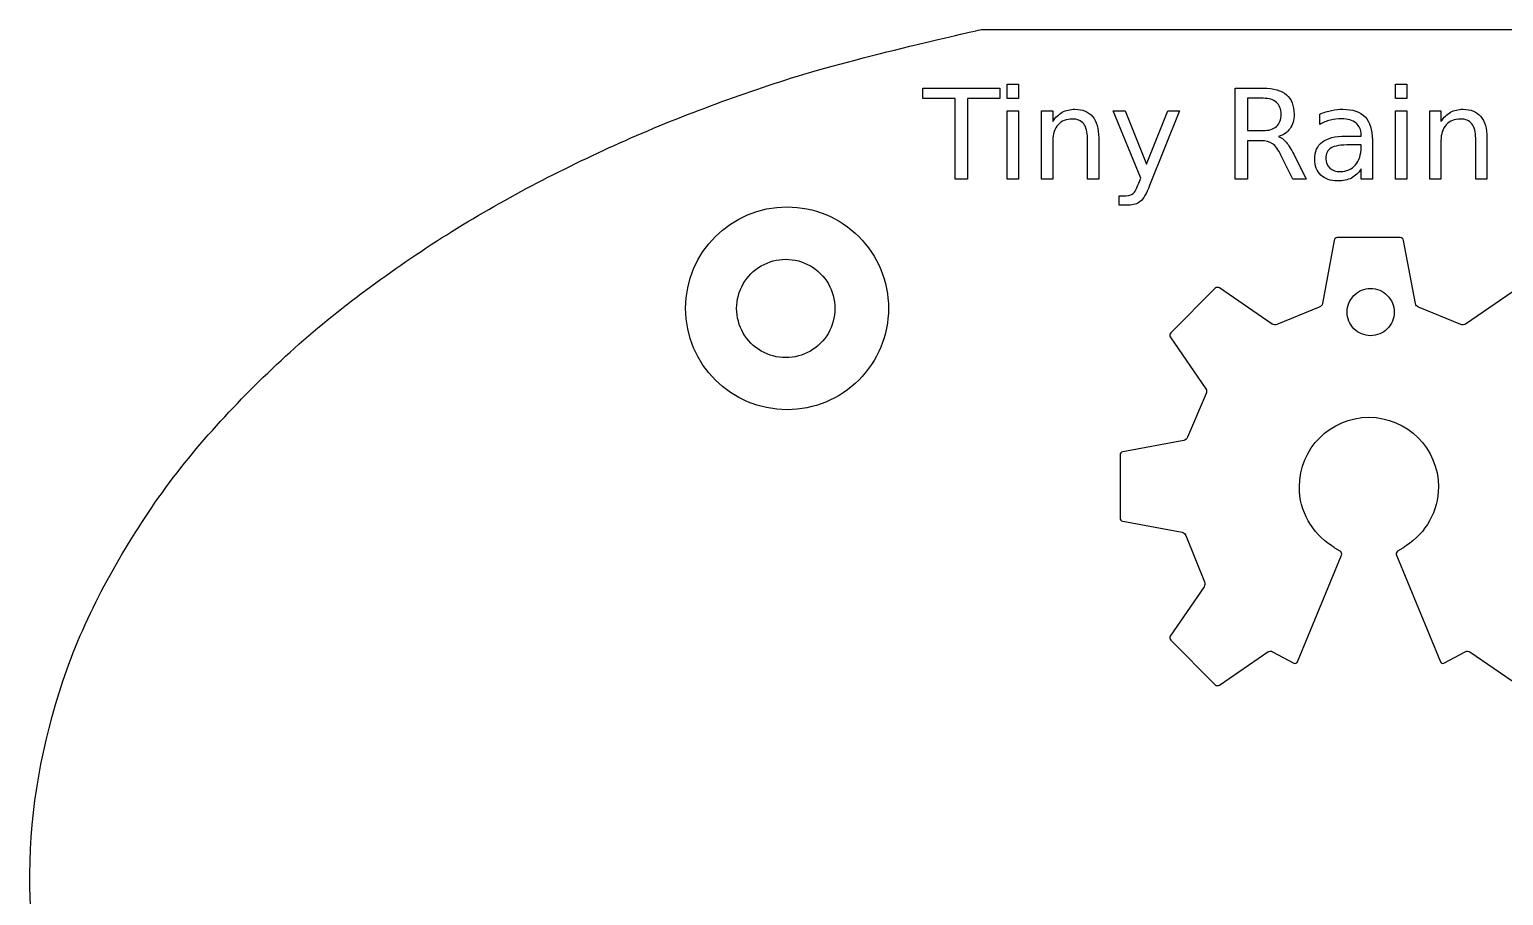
# Model space of a CAD drawing. Extents: x 5 to 209, y 0 to 44.
# Drawn here: x 141.16 to 178.65, y 22.07 to 44.1 of the extents above; entities that cross this region are included whole.
import ezdxf

# ---------------------------------------------------------------- set-up
doc = ezdxf.new("R2010")
doc.units = 0
doc.layers.get('0').update_dxf_attribs({"linetype": 'CONTINUOUS'})

msp = doc.modelspace()

# ---------------------------------------------------------------- linework, layer by layer
at = {"color": 7}
for p, q in [((165.370958, 44.095133), (184.970958, 44.095133)), ((165.370958, 44.095133), (165.370958, 44.095133)), ((163.878431, 42.603038), (165.836451, 42.603038)), ((163.878431, 42.339488), (163.878431, 42.603038)), ((165.836451, 42.603038), (165.836451, 42.339488)), ((166.028691, 42.700706), (166.313941, 42.700706)), ((166.028691, 42.339488), (166.028691, 42.700706)), ((166.313941, 42.700706), (166.313941, 42.339488)), ((171.826781, 40.28845), (171.826781, 42.603038)), ((171.826781, 42.603038), (172.533711, 42.603038)), ((175.900951, 42.700706), (176.186201, 42.700706)), ((175.900951, 42.339488), (175.900951, 42.700706)), ((176.186201, 42.700706), (176.186201, 42.339488)), ((164.700081, 42.339488), (163.878431, 42.339488)), ((164.700081, 40.288451), (164.700081, 42.339488)), ((165.836451, 42.339488), (165.014791, 42.339488)), ((165.014791, 42.339488), (165.014791, 40.288451)), ((166.313941, 42.339488), (166.028691, 42.339488)), ((166.028691, 42.024779), (166.313941, 42.024779)), ((166.028691, 40.288451), (166.028691, 42.024779)), ((166.313941, 42.024779), (166.313941, 40.288451)), ((166.898421, 40.288451), (166.898421, 42.024779)), ((166.898421, 42.024779), (167.185221, 42.024779)), ((167.185221, 42.024779), (167.185221, 41.755028)), ((169.422321, 40.316356), (168.720031, 42.024779)), ((168.720031, 42.024779), (169.022341, 42.024779)), ((169.022341, 42.024779), (169.564941, 40.666722)), ((169.564941, 40.666722), (170.107551, 42.024779)), ((170.409851, 42.024779), (169.647111, 40.12722)), ((170.107551, 42.024779), (170.409851, 42.024779)), ((172.139941, 42.345689), (172.139941, 41.524034)), ((172.533711, 42.345689), (172.139941, 42.345689)), ((176.186201, 42.339488), (175.900951, 42.339488)), ((175.900951, 42.024779), (176.186201, 42.024779)), ((175.900951, 40.288451), (175.900951, 42.024779)), ((176.186201, 42.024779), (176.186201, 40.288451)), ((176.770691, 40.288451), (176.770691, 42.024779)), ((176.770691, 42.024779), (177.057491, 42.024779)), ((177.057491, 42.024779), (177.057491, 41.755028)), ((173.972391, 41.682163), (173.972391, 41.945713)), ((167.185221, 41.269786), (167.185221, 40.288451)), ((168.067321, 40.288451), (168.067321, 41.327147)), ((168.352571, 41.336449), (168.352571, 40.288451)), ((168.352591, 41.336449), (168.352571, 41.336449)), ((172.139941, 41.524034), (172.533711, 41.524034)), ((172.481001, 41.266685), (172.139941, 41.266685)), ((172.139941, 41.266685), (172.139941, 40.28845)), ((172.924391, 41.373656), (172.924391, 41.373656)), ((174.626611, 41.384508), (175.026591, 41.384508)), ((175.026591, 41.384508), (175.026591, 41.412413)), ((175.311841, 41.279088), (175.311841, 40.288451)), ((175.311841, 41.279088), (175.311841, 41.279088)), ((177.057491, 41.269786), (177.057491, 40.288451)), ((177.939591, 40.288451), (177.939591, 41.327147)), ((178.224841, 41.336449), (178.224841, 40.288451)), ((178.224861, 41.336449), (178.224841, 41.336449)), ((173.293361, 40.288451), (172.997251, 40.882213)), ((173.311961, 40.92097), (173.629771, 40.288451)), ((174.742861, 41.161265), (174.742881, 41.161266)), ((175.026571, 41.161265), (174.742861, 41.161265)), ((175.026571, 41.097703), (175.026571, 41.161265)), ((175.026591, 40.288451), (175.026591, 40.552)), ((165.014791, 40.288451), (164.700081, 40.288451)), ((166.313941, 40.288451), (166.028691, 40.288451)), ((167.185221, 40.288451), (166.898421, 40.288451)), ((168.352571, 40.288451), (168.067321, 40.288451)), ((169.371121, 40.186132), (169.422321, 40.316356)), ((169.647111, 40.12722), (169.647071, 40.12722)), ((172.139941, 40.28845), (171.826781, 40.28845)), ((173.629771, 40.288451), (173.293361, 40.288451)), ((175.311841, 40.288451), (175.026591, 40.288451)), ((176.186201, 40.288451), (175.900951, 40.288451)), ((177.057491, 40.288451), (176.770691, 40.288451)), ((178.224841, 40.288451), (177.939591, 40.288451)), ((168.876571, 39.628026), (168.876571, 39.866771)), ((168.876571, 39.866771), (169.044011, 39.866771)), ((169.104471, 39.628026), (168.876571, 39.628026)), ((174.340946, 38.732526), (174.041886, 37.125146)), ((176.023386, 38.801446), (174.423846, 38.801446)), ((176.405836, 37.125153), (176.106286, 38.732526)), ((171.314586, 37.513535), (170.183556, 36.382612)), ((172.764356, 36.6019), (171.421986, 37.523435)), ((179.025576, 37.523443), (177.683156, 36.601914)), ((161.645958, 37.000106), (161.645958, 37.000106)), ((173.962486, 37.034206), (172.885066, 36.5932)), ((175.868546, 36.9082), (175.868546, 36.9082)), ((177.562436, 36.593214), (176.485236, 37.034213)), ((170.173556, 36.275221), (171.079126, 34.955511)), ((171.086126, 34.835357), (170.609656, 33.724002)), ((170.517656, 33.644872), (168.963706, 33.355877)), ((168.894806, 33.272867), (168.894886, 31.673429)), ((168.963786, 31.590419), (170.479676, 31.308327)), ((170.569676, 31.228637), (171.042926, 30.046476)), ((174.493896, 30.824854), (174.357856, 30.908134)), ((176.090926, 30.908134), (175.954876, 30.824854)), ((173.405996, 28.015464), (174.526796, 30.723608)), ((175.921976, 30.723608), (177.042706, 28.015367)), ((171.034926, 29.925757), (170.173896, 28.670991)), ((170.183896, 28.563505), (171.315006, 27.432583)), ((171.422386, 27.422683), (172.654946, 28.268677)), ((172.773116, 28.272777), (173.316696, 27.982554)), ((177.132006, 27.982467), (177.675586, 28.272656)), ((177.793756, 28.268556), (179.026406, 27.422561))]:
    msp.add_line(p, q, dxfattribs=at)
at = {"color": 1}
msp.add_line((163.006906, 37.004382), (163.006906, 37.004382), dxfattribs=at)
at = {"color": 7}
for points in [[(160.543478, 42.861335), (162.126358, 43.364341), (165.370958, 44.095133), (165.370958, 44.095133)], [(155.889788, 41.082251), (157.398668, 41.775984), (158.960748, 42.358378), (160.543478, 42.861335)], [(172.533711, 42.603038), (172.798298, 42.603038), (172.995704, 42.547744), (173.125931, 42.437156)], [(173.125931, 42.437156), (173.256151, 42.326569), (173.321261, 42.159654), (173.321261, 41.936412)], [(167.185221, 41.755028), (167.253434, 41.859414), (167.333534, 41.937445), (167.425521, 41.989122)], [(167.425521, 41.989122), (167.518541, 42.040799), (167.625511, 42.066637), (167.746431, 42.066637)], [(167.746431, 42.066637), (167.945904, 42.066637), (168.096801, 42.004625), (168.199121, 41.880602)], [(172.874781, 42.24182), (172.798301, 42.311066), (172.684611, 42.345689), (172.533711, 42.345689)], [(172.991051, 41.936412), (172.991051, 42.071804), (172.952294, 42.173607), (172.874781, 42.24182)], [(173.972391, 41.945713), (174.076778, 41.986021), (174.178061, 42.015993), (174.276241, 42.03563)], [(174.276241, 42.03563), (174.374428, 42.056301), (174.470031, 42.066636), (174.563051, 42.066636)], [(174.563051, 42.066636), (174.814198, 42.066636), (175.001781, 42.001524), (175.125801, 41.871299)], [(177.057491, 41.755028), (177.125704, 41.859414), (177.205801, 41.937445), (177.297781, 41.989122)], [(177.297781, 41.989122), (177.390801, 42.040799), (177.497774, 42.066637), (177.618701, 42.066637)], [(177.618701, 42.066637), (177.818168, 42.066637), (177.969061, 42.004625), (178.071381, 41.880602)], [(167.318551, 41.671312), (167.229664, 41.573127), (167.185221, 41.439285), (167.185221, 41.269786)], [(167.682871, 41.81859), (167.528871, 41.81859), (167.407431, 41.769497), (167.318551, 41.671312)], [(167.971221, 41.696117), (167.907154, 41.777765), (167.811038, 41.81859), (167.682871, 41.81859)], [(168.067321, 41.327147), (168.067321, 41.491478), (168.035288, 41.614468), (167.971221, 41.696117)], [(168.199121, 41.880602), (168.301434, 41.757612), (168.352591, 41.576228), (168.352591, 41.336449)], [(172.533711, 41.524034), (172.684611, 41.524034), (172.798301, 41.558657), (172.874781, 41.627904)], [(172.874781, 41.627904), (172.952294, 41.698184), (172.991051, 41.80102), (172.991051, 41.936412)], [(173.321261, 41.936412), (173.321261, 41.790684), (173.287154, 41.669761), (173.218941, 41.573643)], [(174.243691, 41.789134), (174.149638, 41.765362), (174.059204, 41.729706), (173.972391, 41.682163)], [(174.533591, 41.824791), (174.434371, 41.824791), (174.337738, 41.812905), (174.243691, 41.789134)], [(174.896361, 41.71627), (174.810581, 41.788617), (174.689658, 41.824791), (174.533591, 41.824791)], [(175.026591, 41.412413), (175.026591, 41.543671), (174.983181, 41.644957), (174.896361, 41.71627)], [(175.125801, 41.871299), (175.249828, 41.741075), (175.311841, 41.543671), (175.311841, 41.279088)], [(177.190811, 41.671312), (177.101931, 41.573127), (177.057491, 41.439285), (177.057491, 41.269786)], [(177.555131, 41.81859), (177.401138, 41.81859), (177.279698, 41.769497), (177.190811, 41.671312)], [(177.843491, 41.696117), (177.779424, 41.777765), (177.683304, 41.81859), (177.555131, 41.81859)], [(177.939591, 41.327147), (177.939591, 41.491478), (177.907558, 41.614468), (177.843491, 41.696117)], [(178.071381, 41.880602), (178.173701, 41.757612), (178.224861, 41.576228), (178.224861, 41.336449)], [(172.774011, 41.190721), (172.702698, 41.241364), (172.605028, 41.266685), (172.481001, 41.266685)], [(173.218941, 41.573643), (173.151768, 41.477525), (173.053584, 41.410862), (172.924391, 41.373656)], [(172.924391, 41.373656), (172.991571, 41.350918), (173.056684, 41.302342), (173.119731, 41.227928)], [(173.845261, 40.793846), (173.845261, 40.989183), (173.910374, 41.136461), (174.040601, 41.23568)], [(174.040601, 41.23568), (174.171861, 41.334898), (174.367198, 41.384508), (174.626611, 41.384508)], [(151.511398, 38.708832), (152.904178, 39.61221), (154.381468, 40.388778), (155.889788, 41.082251)], [(172.997251, 40.882213), (172.920771, 41.037242), (172.846358, 41.140078), (172.774011, 41.190721)], [(173.119731, 41.227928), (173.183798, 41.153514), (173.247874, 41.051195), (173.311961, 40.92097)], [(174.263841, 41.082201), (174.174961, 41.029491), (174.130521, 40.939574), (174.130521, 40.81245)], [(174.742881, 41.161266), (174.512408, 41.161266), (174.352728, 41.134911), (174.263841, 41.082201)], [(174.882391, 40.649669), (174.978511, 40.762323), (175.026571, 40.911668), (175.026571, 41.097703)], [(174.001841, 40.39232), (173.897454, 40.492573), (173.845261, 40.626415), (173.845261, 40.793846)], [(174.130521, 40.81245), (174.130521, 40.711164), (174.163588, 40.630549), (174.229721, 40.570604)], [(174.229721, 40.570604), (174.296894, 40.511693), (174.387844, 40.482237), (174.502571, 40.482237)], [(174.502571, 40.482237), (174.660698, 40.482237), (174.787304, 40.538047), (174.882391, 40.649669)], [(175.026591, 40.552), (174.961458, 40.44658), (174.880324, 40.368549), (174.783191, 40.317906)], [(169.226941, 39.922582), (169.270341, 39.959788), (169.318401, 40.047638), (169.371121, 40.186132)], [(169.647071, 40.12722), (169.566458, 39.920514), (169.487908, 39.785639), (169.411421, 39.722594)], [(174.426621, 40.243492), (174.248854, 40.243492), (174.107261, 40.293102), (174.001841, 40.39232)], [(174.783191, 40.317906), (174.686038, 40.268297), (174.567181, 40.243492), (174.426621, 40.243492)], [(169.044011, 39.866771), (169.122558, 39.866771), (169.183534, 39.885374), (169.226941, 39.922582)], [(169.411421, 39.722594), (169.334941, 39.659548), (169.232624, 39.628026), (169.104471, 39.628026)], [(147.559698, 35.679333), (148.772008, 36.81299), (150.118888, 37.80563), (151.511398, 38.708832)], [(174.423846, 38.801446), (174.385446, 38.801446), (174.348146, 38.770436), (174.340946, 38.732526)], [(176.106286, 38.732526), (176.099286, 38.770436), (176.061986, 38.801446), (176.023386, 38.801446)], [(159.770958, 38.082638), (160.15771, 38.305929), (160.634207, 38.305929), (161.020958, 38.082638)], [(159.145958, 37.000106), (159.145958, 37.446688), (159.384207, 37.859347), (159.770958, 38.082638)], [(161.020958, 38.082638), (161.407709, 37.859347), (161.645958, 37.446688), (161.645958, 37.000106)], [(171.421986, 37.523435), (171.390086, 37.545275), (171.341786, 37.540835), (171.314586, 37.513535)], [(174.844896, 37.332209), (174.957351, 37.444663), (175.109872, 37.507838), (175.268906, 37.507838)], [(175.268906, 37.507838), (175.42794, 37.507838), (175.580461, 37.444663), (175.692915, 37.332209)], [(174.041886, 37.125146), (174.034886, 37.087236), (173.999086, 37.046306), (173.962486, 37.034206)], [(174.669266, 36.9082), (174.669266, 37.067234), (174.732442, 37.219755), (174.844896, 37.332209)], [(175.692915, 37.332209), (175.80537, 37.219755), (175.868546, 37.067234), (175.868546, 36.9082)], [(176.485236, 37.034213), (176.448736, 37.046313), (176.413036, 37.087243), (176.405836, 37.125153)], [(159.770958, 35.917574), (159.384207, 36.140865), (159.145958, 36.553524), (159.145958, 37.000106)], [(161.645958, 37.000106), (161.645958, 36.553524), (161.407709, 36.140865), (161.020958, 35.917574)], [(174.844896, 36.484192), (174.732442, 36.596645), (174.669266, 36.749166), (174.669266, 36.9082)], [(175.868546, 36.9082), (175.868546, 36.749166), (175.80537, 36.596645), (175.692915, 36.484192)], [(170.183556, 36.382612), (170.156256, 36.355292), (170.151756, 36.306982), (170.173556, 36.275221)], [(172.885066, 36.5932), (172.850566, 36.57618), (172.795966, 36.58006), (172.764356, 36.6019)], [(175.268906, 36.308563), (175.109872, 36.308562), (174.957351, 36.371738), (174.844896, 36.484192)], [(175.692915, 36.484192), (175.580461, 36.371738), (175.42794, 36.308562), (175.268906, 36.308563)], [(177.683156, 36.601914), (177.651356, 36.580074), (177.596956, 36.576204), (177.562436, 36.593214)], [(144.275009, 31.942455), (145.207499, 33.313895), (146.348378, 34.546599), (147.559698, 35.679333)], [(161.020958, 35.917574), (160.634207, 35.694283), (160.15771, 35.694283), (159.770958, 35.917574)], [(171.079126, 34.955511), (171.100826, 34.923551), (171.104226, 34.869671), (171.086126, 34.835357)], [(173.455446, 32.463989), (173.455446, 33.440915), (174.247466, 34.232836), (175.224296, 34.232836)], [(175.224296, 34.232836), (176.201126, 34.232836), (176.993036, 33.440915), (176.993036, 32.463989)], [(170.609656, 33.724002), (170.597056, 33.687512), (170.555756, 33.651962), (170.517656, 33.644872)], [(168.963706, 33.355877), (168.925806, 33.348677), (168.894806, 33.311457), (168.894806, 33.272867)], [(174.271756, 30.974024), (173.781026, 31.288259), (173.455446, 31.837979), (173.455446, 32.463989)], [(176.993036, 32.463989), (176.993036, 31.837979), (176.667556, 31.288259), (176.176726, 30.974024)], [(142.010619, 27.51954), (142.534099, 29.090928), (143.343719, 30.572784), (144.275009, 31.942455)], [(168.894886, 31.673429), (168.894886, 31.634859), (168.925986, 31.597329), (168.963786, 31.590419)], [(170.479676, 31.308327), (170.517576, 31.301427), (170.558076, 31.265397), (170.569676, 31.228637)], [(174.357856, 30.908134), (174.332756, 30.923454), (174.298556, 30.949824), (174.271756, 30.974024)], [(174.526796, 30.723608), (174.541696, 30.759258), (174.526796, 30.804708), (174.493896, 30.824854)], [(175.954876, 30.824854), (175.922176, 30.804734), (175.907276, 30.759244), (175.921976, 30.723608)], [(176.176726, 30.974024), (176.150226, 30.949814), (176.115926, 30.923454), (176.090926, 30.908134)], [(171.042926, 30.046476), (171.059826, 30.011786), (171.055826, 29.957516), (171.034926, 29.925757)], [(170.173896, 28.670991), (170.152196, 28.639221), (170.156596, 28.590831), (170.183896, 28.563505)], [(172.654946, 28.268677), (172.686646, 28.290417), (172.739946, 28.292107), (172.773116, 28.272777)], [(177.675586, 28.272656), (177.708786, 28.292036), (177.761886, 28.290436), (177.793756, 28.268556)], [(173.316696, 27.982554), (173.351196, 27.964974), (173.391296, 27.979754), (173.405996, 28.015464)], [(177.042706, 28.015367), (177.057406, 27.979717), (177.097606, 27.964977), (177.132006, 27.982467)], [(141.171159, 22.628258), (141.179159, 24.282502), (141.487779, 25.950073), (142.010619, 27.51954)], [(171.315006, 27.432583), (171.342306, 27.405453), (171.390506, 27.401003), (171.422386, 27.422683)], [(141.960629, 17.728943), (141.452689, 19.3032), (141.162719, 20.974108), (141.171159, 22.628258)]]:
    msp.add_open_spline(points, degree=3, dxfattribs=at)
at = {"color": 1}
for points in [[(157.849456, 37.004382), (157.849456, 38.428571), (159.003988, 39.583104), (160.428176, 39.583107)], [(160.428176, 39.583107), (161.112097, 39.583108), (161.768007, 39.311423), (162.251613, 38.827818)], [(162.251613, 38.827818), (162.735219, 38.344213), (163.006906, 37.688304), (163.006906, 37.004382)], [(160.428176, 34.425656), (159.003987, 34.42566), (157.849456, 35.580194), (157.849456, 37.004382)], [(163.006906, 37.004382), (163.006906, 36.320461), (162.735219, 35.664551), (162.251614, 35.180946)], [(162.251614, 35.180946), (161.768008, 34.697341), (161.112098, 34.425655), (160.428176, 34.425656)]]:
    msp.add_open_spline(points, degree=3, dxfattribs=at)

doc.saveas('drawing.dxf')
